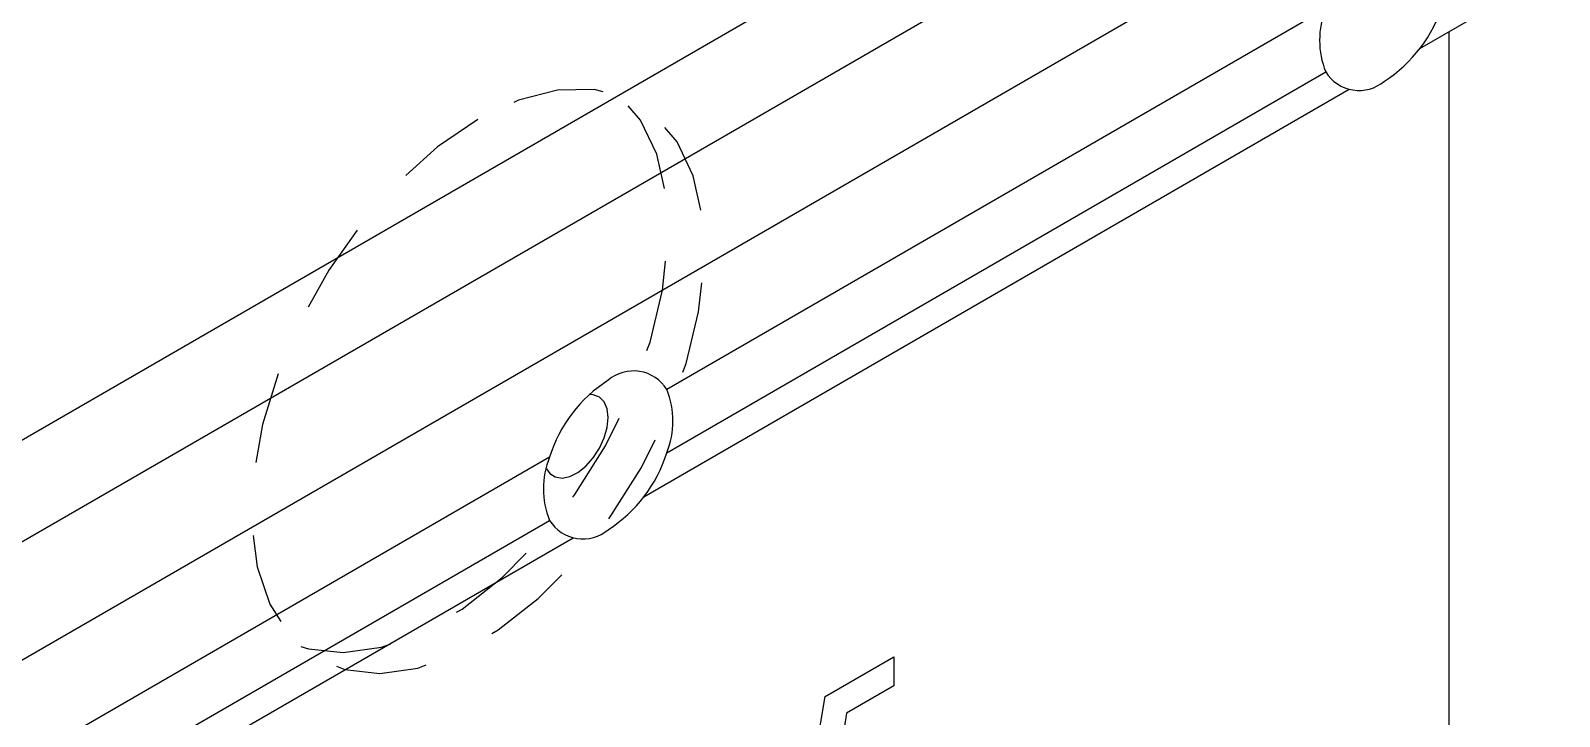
# Model space of a CAD drawing. Header units: inches. Extents: x -4.3 to 17.5, y -13.3 to 0.
# Drawn here: x 13.272 to 15.361, y -9.71 to -8.774 of the extents above; entities that cross this region are included whole.
import ezdxf

# ---------------------------------------------------------------- set-up
doc = ezdxf.new("R2010")
doc.units = ezdxf.units.IN
doc.header["$LTSCALE"] = 0.5
doc.header["$MEASUREMENT"] = 0
doc.linetypes.add('HIDDEN', pattern=[0.375, 0.25, -0.125])
doc.layers.add('Housing', color=150, linetype='CONTINUOUS')
doc.layers.add('Jig', color=41, linetype='CONTINUOUS', lineweight=13)

msp = doc.modelspace()

# ---------------------------------------------------------------- linework, layer by layer
at = {"layer": 'Housing', "linetype": 'HIDDEN', "lineweight": 25, "transparency": 16777216, "flags": 128}
for points in [[(13.883259, -8.895012), (13.82802, -8.932641), (13.774557, -8.980543), (13.724588, -9.037177), (13.679719, -9.100725), (13.641392, -9.169142), (13.610838, -9.24023), (13.58904, -9.311705), (13.576699, -9.381268), (13.574211, -9.446685), (13.581656, -9.505853), (13.598794, -9.556869), (13.625076, -9.598095), (13.659655, -9.628205), (13.701422, -9.646231), (13.749033, -9.651595), (13.800958, -9.644123), (13.855528, -9.624056), (13.910989, -9.592038), (13.965559, -9.5491), (14.017484, -9.496621), (14.065095, -9.436287), (14.106862, -9.370038), (14.141441, -9.300003), (14.167723, -9.228434), (14.184861, -9.157629), (14.192306, -9.089866), (14.189818, -9.027322), (14.177477, -8.972008), (14.155679, -8.9257), (14.125125, -8.889888), (14.086798, -8.865723), (14.041929, -8.853981), (13.99196, -8.855039), (13.938497, -8.868864), (13.883259, -8.895012)], [(13.641182, -9.614425), (13.651618, -9.617576), (13.699291, -9.623025), (13.751303, -9.615589), (13.805976, -9.595507), (13.861546, -9.563427), (13.916219, -9.520385), (13.968231, -9.46777), (14.015904, -9.407278), (14.057701, -9.340862), (14.092272, -9.270665), (14.118501, -9.198952), (14.135544, -9.128037), (14.142849, -9.060207), (14.140181, -8.997652), (14.127626, -8.942389), (14.105589, -8.896203), (14.074781, -8.860583)]]:
    msp.add_lwpolyline(points, dxfattribs=at)
at = {"layer": 'Jig', "linetype": 'Continuous', "lineweight": 25, "transparency": 16777216}
for p, q in [((12.558685, -9.737605), (15.210335, -8.20684)), ((15.25453, -8.320746), (12.602879, -9.851511)), ((12.691267, -9.961465), (15.342918, -8.4307)), ((15.170604, -8.798153), (15.361219, -8.688114)), ((15.041841, -8.743926), (14.141393, -9.263744)), ((15.210335, -10.704643), (15.210335, -8.775217)), ((14.141393, -9.350022), (15.041841, -8.830204)), ((14.109944, -9.41046), (15.074113, -8.853856)), ((13.981181, -9.356232), (13.080732, -9.87605)), ((13.080732, -9.962328), (13.981181, -9.44251)), ((13.049284, -10.022766), (14.013453, -9.466163)), ((14.357762, -9.682821), (14.451669, -9.628609)), ((14.451669, -9.628609), (14.451669, -9.668302)), ((14.451669, -9.668302), (14.387095, -9.70558)), ((14.333511, -9.828971), (14.357762, -9.682821)), ((14.387095, -9.70558), (14.379039, -9.755267))]:
    msp.add_line(p, q, dxfattribs=at)
at = {"layer": 'Jig', "linetype": 'Continuous', "lineweight": 25, "transparency": 16777216, "flags": 128}
for points in [[(14.061287, -9.302102), (14.059898, -9.290212), (14.05582, -9.280672), (14.049309, -9.274081), (14.040773, -9.270855), (14.035266, -9.270604)], [(13.976811, -9.371862), (13.981339, -9.378252), (13.988922, -9.383199), (13.998276, -9.384654), (14.008812, -9.382525), (14.019868, -9.376946), (14.030749, -9.368267), (14.040773, -9.357033), (14.049309, -9.343951), (14.05582, -9.329843), (14.059898, -9.315595), (14.061287, -9.302102)]]:
    msp.add_lwpolyline(points, dxfattribs=at)
at = {"layer": 'Jig', "linetype": 'Continuous', "lineweight": 25, "transparency": 16777216}
for centre, radius, start, end in [((15.148661, -8.787065), 0.115202, 158.008868, 201.991132), ((15.016846, -8.679744), 0.194068, 302.790589, 342.619388), ((15.087378, -8.801915), 0.053608, 211.849598, 310.154327), ((14.166388, -9.414204), 0.194068, 122.790589, 162.619388), ((14.095856, -9.292033), 0.053608, 31.849598, 130.154327), ((14.034573, -9.306883), 0.115202, 338.008868, 21.991132), ((14.088001, -9.399371), 0.115202, 158.008868, 201.991132), ((13.956185, -9.29205), 0.194068, 302.790589, 342.619388), ((14.026718, -9.414222), 0.053608, 211.849598, 310.154327)]:
    msp.add_arc(centre, radius, start, end, dxfattribs=at)

doc.saveas('drawing.dxf')
